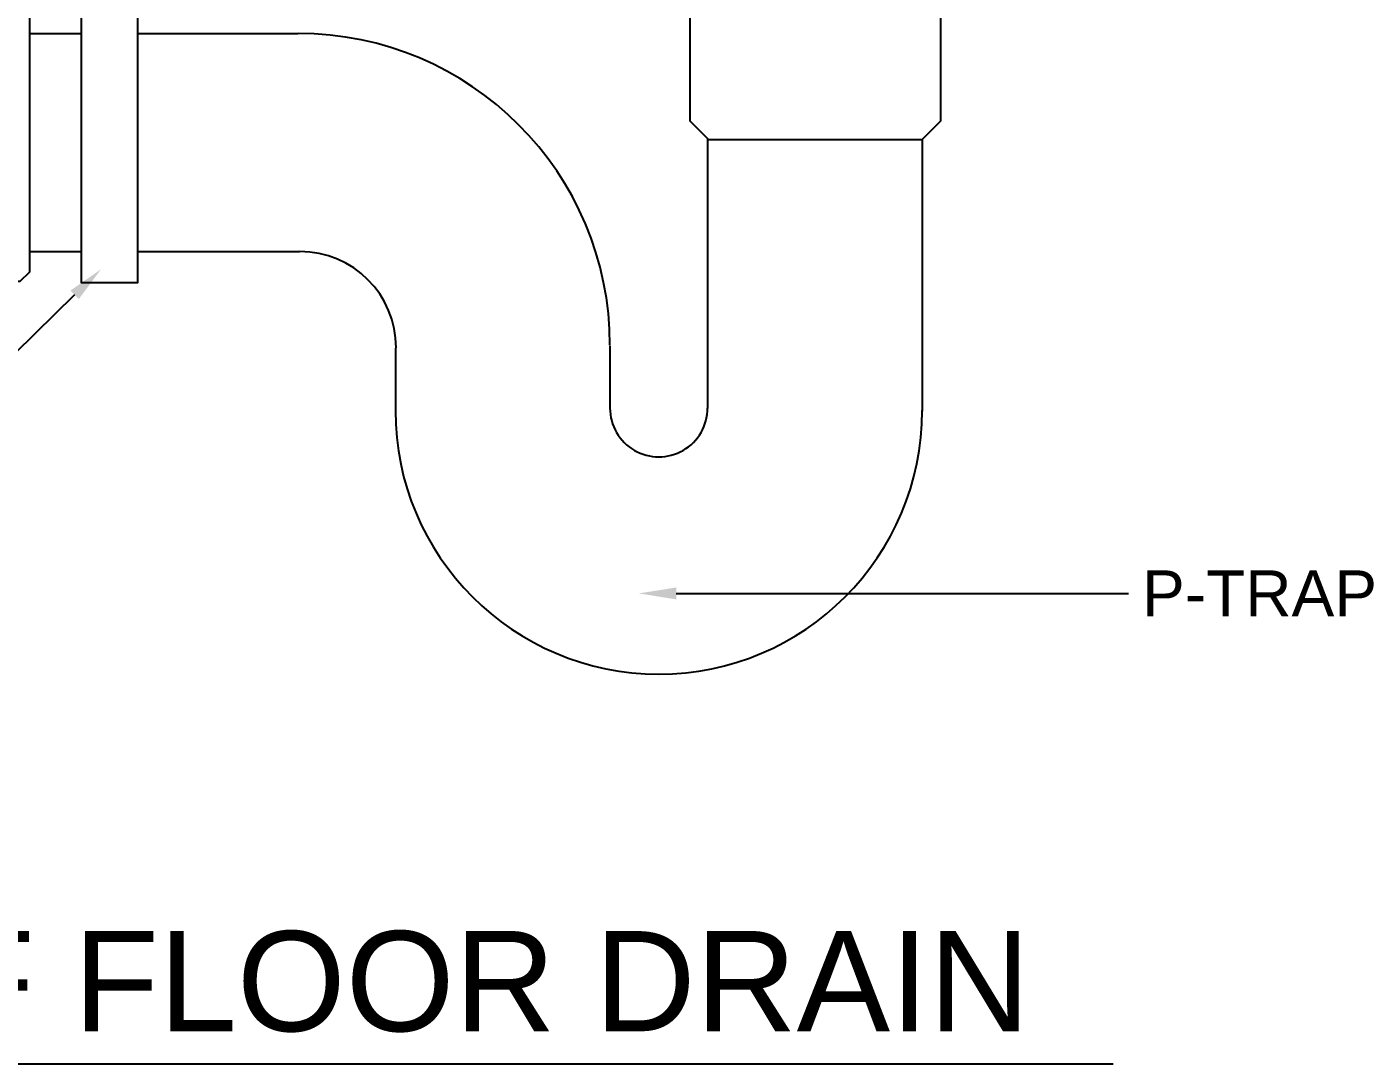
# Model space of a CAD drawing. Header units: millimetres. Extents: x 2391 to 3323, y 1596 to 2537.
# Drawn here: x 3136.99 to 3159.77, y 1750.41 to 1768.12 of the extents above; entities that cross this region are included whole.
import ezdxf

# ---------------------------------------------------------------- set-up
doc = ezdxf.new("R2010")
doc.units = ezdxf.units.MM
for name, color, linetype in [('LETTERS', 150, 'Continuous'), ('PIPES', 20, 'Continuous'), ('TEXT', 130, 'Continuous')]:
    doc.layers.add(name, color=color, linetype=linetype)
doc.styles.add('PDF Swis721 BT', font='swiss.ttf')

msp = doc.modelspace()

# ---------------------------------------------------------------- linework, layer by layer
at = {"layer": 'LETTERS', "lineweight": 25}
msp.add_lwpolyline([(3155.537, 1750.409), (3116.76, 1750.409)], dxfattribs=at)
at = {"layer": 'PIPES', "lineweight": 25}
for points in [[(3137.928, 1770.158), (3137.928, 1768.985), (3138.884, 1768.985), (3138.884, 1770.158), (3137.928, 1770.158), (3138.884, 1770.158), (3138.884, 1763.744), (3137.928, 1763.744)], [(3152.783, 1769.13), (3152.783, 1769.492), (3152.624, 1769.651), (3148.28, 1769.651), (3148.121, 1769.492), (3148.121, 1769.13), (3148.309, 1768.971), (3148.309, 1766.509), (3148.628, 1766.191), (3152.277, 1766.191), (3152.595, 1766.509), (3152.595, 1768.971)], [(3136.523, 1763.773), (3136.885, 1763.773), (3137.045, 1763.932), (3137.045, 1768.348), (3136.885, 1768.507), (3136.523, 1768.507), (3136.364, 1768.319), (3133.888, 1768.319), (3133.584, 1768.001), (3133.584, 1764.28), (3133.888, 1763.961), (3136.364, 1763.961)]]:
    msp.add_lwpolyline(points, close=True, dxfattribs=at)
for points in [[(3137.045, 1768.001), (3137.928, 1768.001)], [(3138.884, 1768.001), (3141.62, 1768.001)], [(3148.613, 1766.205), (3148.613, 1761.601)], [(3152.277, 1766.191), (3152.277, 1761.557)], [(3137.045, 1764.28), (3137.928, 1764.28)], [(3138.884, 1764.28), (3141.649, 1764.28)], [(3137.812, 1763.541), (3136.451, 1762.209), (3134.714, 1762.209), (3134.685, 1762.209)], [(3143.285, 1762.629), (3143.285, 1761.557)], [(3146.948, 1762.672), (3146.948, 1761.601)], [(3148.078, 1758.445), (3150.365, 1758.445), (3155.795, 1758.445)]]:
    msp.add_lwpolyline(points, dxfattribs=at)
for centre, radius, start, end in [((3141.627, 1762.68), 5.321, 360, 90), ((3141.656, 1762.636), 1.643, 360, 90), ((3147.781, 1761.565), 4.496, 180, 360), ((3147.781, 1761.608), 0.833, 179.9997, 0.0003)]:
    msp.add_arc(centre, radius, start, end, dxfattribs=at)
at = {"layer": 'PIPES', "transparency": 33554559}
for points in [[(3137.74, 1763.613), (3138.261, 1763.975), (3137.884, 1763.469)], [(3148.078, 1758.343), (3147.441, 1758.445), (3148.078, 1758.546)]]:
    msp.add_solid(points, dxfattribs=at)

# ---------------------------------------------------------------- texts
at = {"layer": 'TEXT', "style": 'PDF Swis721 BT'}
msp.add_text('B      DETAIL OF FLOOR DRAIN', height=1.70996, dxfattribs=at).set_placement((3119.212, 1750.973))
at = {"layer": 'TEXT', "insert": (3156.027, 1758.054), "char_height": 0.7831, "attachment_point": 7, "style": 'PDF Swis721 BT'}
msp.add_mtext('P-TRAP', dxfattribs=at)

doc.saveas('drawing.dxf')
